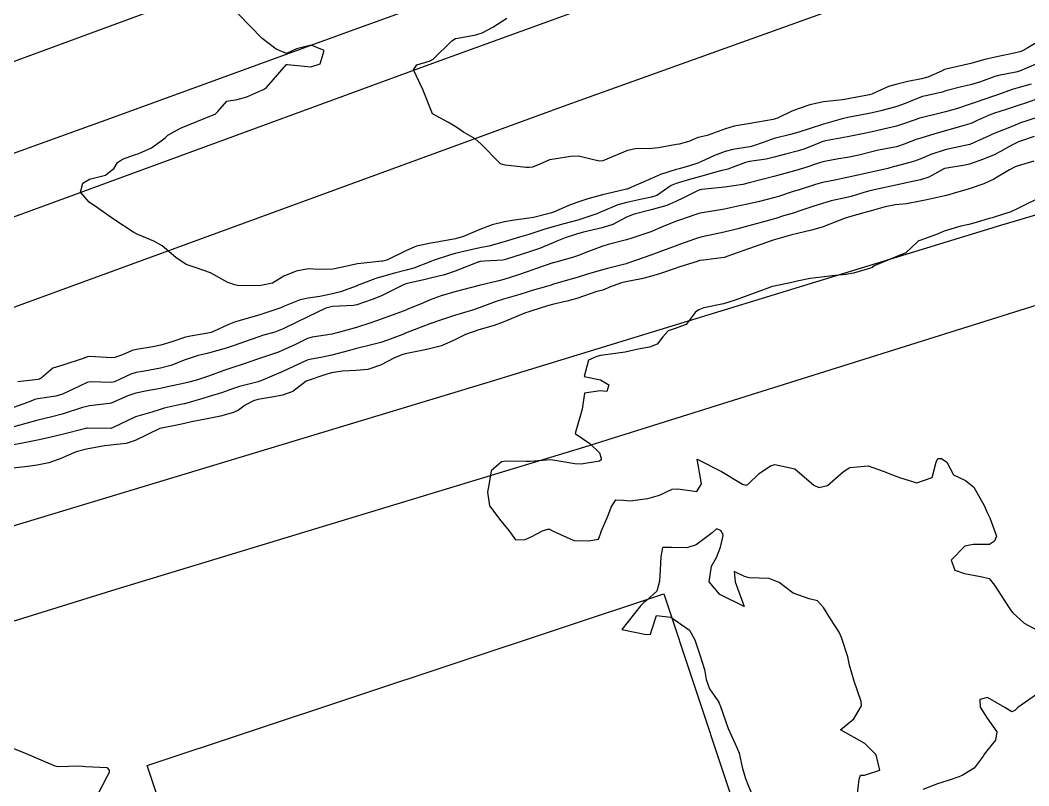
# Model space of a CAD drawing. Header units: metres. Extents: x 298520 to 308411, y 7433745 to 7450750.
# Drawn here: x 304901.4 to 304984, y 7437188.6 to 7437251.3 of the extents above; entities that cross this region are included whole.
import ezdxf

# ---------------------------------------------------------------- set-up
doc = ezdxf.new("R2010")
doc.units = ezdxf.units.M
doc.header["$LTSCALE"] = 10
for name, color, linetype in [('Curvas de Nivel 1m', 11, 'Continuous'), ('Curvas de Nivel 5m', 15, 'Continuous'), ('Edificações', 30, 'Continuous'), ('Vias Primárias', 230, 'Continuous')]:
    doc.layers.add(name, color=color, linetype=linetype)

msp = doc.modelspace()

# ---------------------------------------------------------------- linework, layer by layer
at = {"layer": 'Curvas de Nivel 1m', "flags": 128}
for points, elevation in [([(304984.552, 7437247.664), (304983.204, 7437247.107), (304982.906, 7437247.024), (304981.49, 7437246.755), (304981.197, 7437246.669), (304980.009, 7437246.243), (304979.187, 7437245.992), (304978.451, 7437245.814), (304977.179, 7437245.482), (304976.882, 7437245.398), (304975.667, 7437245.115), (304975.267, 7437245.024), (304975.172, 7437244.991), (304973.85, 7437244.449), (304973.164, 7437244.214), (304971.861, 7437243.861), (304971.158, 7437243.687), (304970.733, 7437243.599), (304969.154, 7437243.307), (304968.696, 7437243.197), (304967.148, 7437242.76), (304965.982, 7437242.395), (304965.142, 7437242.114), (304964.455, 7437241.932), (304963.136, 7437241.592), (304962.226, 7437241.274), (304961.43, 7437240.984), (304961.127, 7437240.92), (304959.747, 7437240.681), (304959.121, 7437240.517), (304958.24, 7437240.199), (304957.108, 7437239.689), (304956.865, 7437239.584), (304956.205, 7437239.349), (304955.347, 7437239.111), (304955.1, 7437239.053), (304953.817, 7437238.651), (304953.092, 7437238.318), (304951.154, 7437237.479), (304951.083, 7437237.457), (304951.046, 7437237.447), (304950.919, 7437237.412), (304949.43, 7437237.075), (304949.076, 7437236.99), (304947.862, 7437236.658), (304947.067, 7437236.392), (304946.384, 7437236.145), (304945.054, 7437235.571), (304944.993, 7437235.541), (304944.806, 7437235.482), (304943.414, 7437235.14), (304943.056, 7437235.072), (304941.68, 7437234.895), (304941.052, 7437234.785), (304940.051, 7437234.537), (304939.042, 7437234.149), (304937.706, 7437233.57), (304937.031, 7437233.395), (304935.511, 7437233.112), (304935.027, 7437233.037), (304933.845, 7437232.791), (304933.021, 7437232.43), (304931.408, 7437231.644), (304931.102, 7437231.558), (304931.011, 7437231.547), (304929.301, 7437231.375), (304929.008, 7437231.337), (304927.648, 7437231.039), (304927.001, 7437230.888), (304925.823, 7437230.885), (304925.001, 7437230.917), (304923.989, 7437230.739), (304922.992, 7437230.332), (304922.63, 7437230.104), (304922.058, 7437229.754), (304920.98, 7437229.526), (304919.192, 7437229.577), (304918.981, 7437229.608), (304918.413, 7437229.796), (304916.995, 7437230.608), (304915.816, 7437231.013), (304915.005, 7437231.292), (304914.145, 7437231.849), (304913.022, 7437232.806), (304912.36, 7437233.203), (304911.031, 7437233.731), (304910.715, 7437233.893), (304909.049, 7437234.981), (304907.737, 7437235.923), (304907.067, 7437236.374), (304906.341, 7437237.206), (304906.529, 7437237.938), (304907.086, 7437238.268), (304908.404, 7437238.603), (304909.096, 7437239.171), (304909.366, 7437239.642), (304909.777, 7437239.903), (304910.756, 7437240.246), (304911.11, 7437240.357), (304912.164, 7437240.828), (304913.128, 7437241.533), (304913.303, 7437241.686), (304913.503, 7437241.856), (304914.534, 7437242.451), (304915.141, 7437242.672), (304916.61, 7437243.28), (304917.15, 7437243.492), (304917.374, 7437243.584), (304917.574, 7437243.806), (304918.325, 7437244.639), (304919.168, 7437244.791), (304919.955, 7437244.998), (304921.18, 7437245.551), (304921.334, 7437245.614), (304921.569, 7437245.764), (304923.202, 7437247.648), (304923.284, 7437247.657), (304925.2, 7437247.446), (304925.974, 7437247.708), (304926.301, 7437248.791), (304925.218, 7437249.225), (304924.02, 7437248.927), (304923.211, 7437248.548), (304922.358, 7437248.897), (304921.223, 7437249.77), (304919.253, 7437251.79)], 723), ([(304984.718, 7437249.518), (304983.881, 7437249.013), (304983.461, 7437248.777), (304983.22, 7437248.687), (304982.759, 7437248.567), (304981.215, 7437248.239), (304980.25, 7437248.022), (304979.21, 7437247.732), (304977.419, 7437247.311), (304977.205, 7437247.281), (304977.065, 7437247.241), (304976.815, 7437247.104), (304975.699, 7437246.612), (304975.193, 7437246.487), (304974.059, 7437246.263), (304973.186, 7437246.039), (304972.494, 7437245.84), (304971.174, 7437245.25), (304971.121, 7437245.223), (304970.917, 7437245.173), (304969.456, 7437244.902), (304969.169, 7437244.842), (304968.725, 7437244.753), (304967.167, 7437244.583), (304966.035, 7437244.361), (304965.161, 7437244.06), (304964.574, 7437243.83), (304963.408, 7437243.257), (304963.216, 7437243.196), (304963.152, 7437243.18), (304963.035, 7437243.145), (304961.148, 7437242.821), (304959.855, 7437242.594), (304959.144, 7437242.382), (304957.632, 7437241.827), (304957.137, 7437241.726), (304956.825, 7437241.654), (304956.147, 7437241.35), (304955.355, 7437241.132), (304955.129, 7437241.093), (304953.658, 7437240.841), (304953.124, 7437240.772), (304951.786, 7437240.737), (304951.121, 7437240.621), (304950.272, 7437240.262), (304949.108, 7437239.761), (304948.803, 7437239.739), (304947.113, 7437240.155), (304946.448, 7437240.132), (304945.109, 7437239.914), (304944.748, 7437239.844), (304943.935, 7437239.492), (304943.337, 7437239.261), (304943.1, 7437239.218), (304942.814, 7437239.218), (304941.102, 7437239.401), (304940.717, 7437239.534), (304939.127, 7437241.164), (304938.639, 7437241.555), (304937.696, 7437242.122), (304937.142, 7437242.502), (304936.48, 7437242.913), (304935.153, 7437243.6), (304934.364, 7437245.608), (304933.601, 7437247.211), (304933.879, 7437247.613), (304934.888, 7437247.921), (304935.208, 7437248.098), (304936.728, 7437249.577), (304937.032, 7437249.766), (304937.227, 7437249.817), (304938.718, 7437250.068), (304939.233, 7437250.244), (304940.088, 7437250.693), (304941.252, 7437251.444)], 724), ([(304984.153, 7437246.045), (304983.184, 7437245.759), (304982.617, 7437245.593), (304981.173, 7437245.08), (304981.15, 7437245.073), (304981.089, 7437245.051), (304979.657, 7437244.577), (304979.166, 7437244.398), (304978.135, 7437244.058), (304977.16, 7437243.788), (304976.613, 7437243.65), (304975.155, 7437243.295), (304975.02, 7437243.255), (304974.661, 7437243.125), (304973.55, 7437242.734), (304973.148, 7437242.608), (304972.435, 7437242.439), (304971.143, 7437242.15), (304970.344, 7437241.975), (304969.138, 7437241.731), (304967.32, 7437241.402), (304967.134, 7437241.362), (304967.03, 7437241.325), (304966.776, 7437241.224), (304965.623, 7437240.737), (304965.123, 7437240.574), (304964.05, 7437240.32), (304963.115, 7437240.068), (304962.473, 7437239.909), (304961.109, 7437239.698), (304960.774, 7437239.627), (304959.892, 7437239.302), (304959.332, 7437239.076), (304959.1, 7437239.024), (304958.734, 7437238.951), (304957.094, 7437238.491), (304956.205, 7437238.236), (304955.089, 7437237.919), (304954.696, 7437237.755), (304954.151, 7437237.369), (304953.511, 7437236.941), (304953.074, 7437236.789), (304952.304, 7437236.624), (304951.067, 7437236.358), (304950.329, 7437236.152), (304949.056, 7437235.627), (304948.921, 7437235.566), (304948.598, 7437235.437), (304947.047, 7437234.917), (304945.914, 7437234.601), (304945.042, 7437234.375), (304944.355, 7437234.175), (304943.036, 7437233.738), (304942.856, 7437233.683), (304942.267, 7437233.511), (304941.029, 7437233.124), (304939.774, 7437232.794), (304939.024, 7437232.643), (304937.823, 7437232.37), (304937.019, 7437232.177), (304936.547, 7437232.055), (304935.213, 7437231.598), (304935.066, 7437231.546), (304935.012, 7437231.523), (304933.641, 7437230.976), (304933.001, 7437230.805), (304932.05, 7437230.581), (304930.992, 7437230.275), (304930.515, 7437230.13), (304929.286, 7437229.667), (304929.072, 7437229.579), (304928.982, 7437229.542), (304927.622, 7437229.038), (304926.975, 7437228.879), (304925.925, 7437228.658), (304924.971, 7437228.514), (304924.315, 7437228.381), (304922.964, 7437227.838), (304922.745, 7437227.743), (304920.956, 7437227.125), (304919.892, 7437226.842), (304918.951, 7437226.563), (304918.397, 7437226.347), (304917.237, 7437225.807), (304917.03, 7437225.721), (304916.941, 7437225.7), (304915.344, 7437225.427), (304914.935, 7437225.334), (304913.825, 7437224.956), (304912.925, 7437224.67), (304912.256, 7437224.537), (304910.92, 7437224.333), (304910.563, 7437224.248), (304909.791, 7437223.901), (304909.144, 7437223.674), (304908.91, 7437223.636), (304907.094, 7437223.745), (304906.911, 7437223.723), (304906.554, 7437223.58), (304904.904, 7437223.057), (304904.077, 7437222.792), (304903.125, 7437221.978), (304902.972, 7437221.899), (304902.891, 7437221.883), (304901.21, 7437221.683)], 722), ([(304985.133, 7437245), (304983.688, 7437244.495), (304983.166, 7437244.32), (304982.106, 7437243.979), (304981.159, 7437243.663), (304980.714, 7437243.497), (304979.739, 7437243.064), (304979.347, 7437242.872), (304979.15, 7437242.797), (304978.751, 7437242.678), (304977.144, 7437242.227), (304976.265, 7437241.986), (304975.138, 7437241.633), (304974.76, 7437241.501), (304973.764, 7437241.134), (304973.3, 7437240.969), (304973.13, 7437240.923), (304971.655, 7437240.632), (304971.123, 7437240.503), (304970.067, 7437240.233), (304969.116, 7437240.044), (304968.39, 7437239.924), (304967.11, 7437239.682), (304966.753, 7437239.579), (304965.72, 7437239.234), (304965.261, 7437239.079), (304965.101, 7437239.031), (304963.704, 7437238.646), (304963.095, 7437238.476), (304962.022, 7437238.205), (304961.09, 7437237.97), (304960.552, 7437237.831), (304959.086, 7437237.598), (304957.165, 7437237.42), (304957.084, 7437237.403), (304957.035, 7437237.389), (304956.91, 7437237.342), (304955.692, 7437236.735), (304955.069, 7437236.427), (304954.332, 7437236.099), (304953.058, 7437235.744), (304951.655, 7437235.401), (304951.05, 7437235.144), (304949.909, 7437234.557), (304949.041, 7437234.288), (304947.522, 7437233.937), (304947.036, 7437233.799), (304946.776, 7437233.722), (304946.02, 7437233.47), (304945.327, 7437233.18), (304945.029, 7437233.052), (304943.922, 7437232.593), (304943.021, 7437232.283), (304941.209, 7437231.721), (304941.014, 7437231.661), (304940.904, 7437231.641), (304939.426, 7437231.546), (304939.046, 7437231.517), (304939.012, 7437231.512), (304938.951, 7437231.49), (304937, 7437230.732), (304936.138, 7437230.447), (304934.991, 7437230.15), (304934.553, 7437230.041), (304932.984, 7437229.7), (304932.922, 7437229.682), (304932.777, 7437229.623), (304930.974, 7437228.725), (304930.216, 7437228.412), (304928.966, 7437227.98), (304928.698, 7437227.94), (304926.964, 7437227.834), (304926.418, 7437227.698), (304924.956, 7437226.995), (304924.099, 7437226.581), (304922.946, 7437226.012), (304922.254, 7437225.75), (304921.238, 7437225.466), (304920.937, 7437225.366), (304919.763, 7437224.949), (304918.926, 7437224.659), (304918.272, 7437224.447), (304916.917, 7437224.052), (304916.724, 7437224.004), (304915.983, 7437223.824), (304914.909, 7437223.472), (304913.735, 7437223.021), (304912.902, 7437222.796), (304911.583, 7437222.563), (304910.898, 7437222.443), (304910.477, 7437222.314), (304909.595, 7437221.903), (304909.117, 7437221.68), (304908.889, 7437221.631), (304907.138, 7437221.679), (304906.888, 7437221.633), (304905.748, 7437221.079), (304904.874, 7437220.671), (304904.329, 7437220.508), (304902.868, 7437220.288), (304902.62, 7437220.23), (304902.02, 7437219.993), (304900.859, 7437219.577)], 721), ([(304984.396, 7437241.752), (304983.136, 7437241.312), (304982.531, 7437241.029), (304981.646, 7437240.521), (304981.121, 7437240.26), (304980.264, 7437239.911), (304979.109, 7437239.503), (304978.761, 7437239.422), (304977.104, 7437239.146), (304977.069, 7437239.135), (304977.004, 7437239.101), (304975.771, 7437238.438), (304975.094, 7437238.217), (304974.201, 7437238.02), (304973.089, 7437237.788), (304971.319, 7437237.4), (304971.085, 7437237.349), (304970.943, 7437237.313), (304970.474, 7437237.176), (304969.415, 7437236.85), (304969.076, 7437236.761), (304967.801, 7437236.48), (304967.069, 7437236.277), (304966.276, 7437236.016), (304965.058, 7437235.612), (304964.779, 7437235.521), (304963.888, 7437235.252), (304963.251, 7437235.058), (304963.05, 7437234.997), (304962.667, 7437234.884), (304961.044, 7437234.433), (304960.15, 7437234.19), (304959.039, 7437233.922), (304957.231, 7437233.533), (304957.034, 7437233.492), (304956.918, 7437233.457), (304956.609, 7437233.344), (304955.444, 7437232.941), (304955.027, 7437232.794), (304953.989, 7437232.405), (304953.02, 7437232.05), (304951.23, 7437231.407), (304951.07, 7437231.352), (304951.012, 7437231.336), (304949.475, 7437230.956), (304949.004, 7437230.83), (304947.928, 7437230.517), (304946.994, 7437230.222), (304946.412, 7437230.045), (304944.985, 7437229.638), (304944.866, 7437229.6), (304944.483, 7437229.485), (304943.328, 7437229.148), (304942.978, 7437229.046), (304942.304, 7437228.838), (304940.972, 7437228.437), (304940.286, 7437228.221), (304938.965, 7437227.74), (304938.424, 7437227.558), (304936.958, 7437227.115), (304935.816, 7437226.73), (304934.951, 7437226.419), (304934.359, 7437226.195), (304932.943, 7437225.654), (304932.853, 7437225.621), (304931.486, 7437225.09), (304930.932, 7437224.907), (304929.941, 7437224.647), (304928.924, 7437224.394), (304928.353, 7437224.247), (304926.915, 7437223.865), (304926.781, 7437223.835), (304926.142, 7437223.708), (304925.119, 7437223.509), (304924.91, 7437223.444), (304923.729, 7437222.908), (304922.901, 7437222.533), (304921.105, 7437221.767), (304920.95, 7437221.711), (304920.892, 7437221.692), (304919.367, 7437221.304), (304918.883, 7437221.145), (304917.889, 7437220.789), (304916.873, 7437220.47), (304916.366, 7437220.322), (304914.864, 7437219.891), (304914.823, 7437219.881), (304914.656, 7437219.842), (304913.198, 7437219.518), (304912.858, 7437219.418), (304912.19, 7437219.204), (304910.852, 7437218.802), (304910.218, 7437218.527), (304908.97, 7437217.909), (304908.877, 7437217.875), (304908.843, 7437217.869), (304906.888, 7437217.884), (304906.842, 7437217.879), (304906.775, 7437217.864), (304904.837, 7437217.38), (304903.71, 7437217.096), (304902.832, 7437216.894), (304901.473, 7437216.644), (304900.828, 7437216.514)], 719), ([(304984.37, 7437239.752), (304983.108, 7437239.367), (304982.861, 7437239.269), (304982.395, 7437239.031), (304981.095, 7437238.274), (304980.275, 7437237.874), (304979.087, 7437237.476), (304977.766, 7437237.09), (304977.242, 7437236.936), (304977.08, 7437236.898), (304975.611, 7437236.578), (304975.073, 7437236.458), (304973.942, 7437236.259), (304973.068, 7437236.158), (304972.221, 7437235.997), (304971.061, 7437235.686), (304970.66, 7437235.572), (304969.291, 7437235.188), (304969.116, 7437235.125), (304969.052, 7437235.105), (304968.932, 7437235.072), (304967.044, 7437234.351), (304966.191, 7437234.079), (304965.039, 7437233.816), (304964.579, 7437233.703), (304963.033, 7437233.26), (304961.026, 7437232.567), (304960.097, 7437232.224), (304959.018, 7437231.866), (304957.329, 7437231.648), (304957.015, 7437231.597), (304956.817, 7437231.54), (304956.187, 7437231.348), (304955.311, 7437231.054), (304955.007, 7437230.945), (304953.833, 7437230.539), (304952.997, 7437230.3), (304952.266, 7437230.119), (304950.99, 7437229.856), (304950.632, 7437229.77), (304949.657, 7437229.423), (304949.189, 7437229.22), (304948.98, 7437229.167), (304948.617, 7437229.073), (304946.973, 7437228.509), (304946.162, 7437228.277), (304944.968, 7437227.999), (304944.558, 7437227.893), (304943.283, 7437227.497), (304943.055, 7437227.406), (304942.962, 7437227.375), (304942.78, 7437227.322), (304940.953, 7437226.554), (304940.211, 7437226.277), (304938.947, 7437225.922), (304937.854, 7437225.566), (304936.936, 7437225.103), (304935.899, 7437224.619), (304934.925, 7437224.375), (304934.283, 7437224.246), (304932.918, 7437223.97), (304932.646, 7437223.895), (304932.049, 7437223.633), (304930.907, 7437223.04), (304929.868, 7437222.696), (304928.902, 7437222.619), (304927.766, 7437222.551), (304926.9, 7437222.411), (304926.338, 7437222.266), (304924.893, 7437221.766), (304924.859, 7437221.754), (304924.813, 7437221.721), (304923.722, 7437220.89), (304922.876, 7437220.598), (304922.175, 7437220.448), (304920.87, 7437220.23), (304920.504, 7437220.138), (304919.817, 7437219.78), (304919.277, 7437219.368), (304918.857, 7437219.17), (304917.796, 7437218.858), (304916.852, 7437218.681), (304915.433, 7437218.416), (304914.847, 7437218.272), (304914.501, 7437218.188), (304912.843, 7437217.86), (304910.833, 7437216.868), (304910.096, 7437216.632), (304908.829, 7437216.497), (304908.298, 7437216.446), (304906.825, 7437216.182), (304905.98, 7437215.943), (304905.171, 7437215.602), (304904.815, 7437215.434), (304903.742, 7437215.038), (304902.806, 7437214.848), (304902.041, 7437214.755), (304900.802, 7437214.601)], 718), ([(304985.081, 7437236.852), (304983.829, 7437236.255), (304983.066, 7437235.871), (304982.494, 7437235.596), (304981.054, 7437235.117), (304981, 7437235.105), (304980.732, 7437235.053), (304979.459, 7437234.656), (304979.048, 7437234.558), (304978.397, 7437234.43), (304977.042, 7437234.018), (304976.399, 7437233.747), (304975.034, 7437233.245), (304974.942, 7437233.213), (304974.825, 7437233.122), (304973.913, 7437232.242), (304973.02, 7437231.885), (304971.321, 7437231.165), (304971.137, 7437231.042), (304971.01, 7437230.977), (304969.627, 7437230.56), (304969.002, 7437230.468), (304967.858, 7437230.349), (304966.998, 7437230.239), (304966.082, 7437230.143), (304964.993, 7437229.908), (304964.459, 7437229.777), (304962.986, 7437229.47), (304962.826, 7437229.422), (304962.387, 7437229.269), (304960.977, 7437228.746), (304959.922, 7437228.352), (304958.971, 7437228.074), (304957.375, 7437227.742), (304956.965, 7437227.573), (304956.816, 7437227.49), (304956.66, 7437227.343), (304955.927, 7437226.371), (304954.943, 7437226.012), (304954.455, 7437225.85), (304954.022, 7437225.369), (304953.556, 7437224.751), (304952.93, 7437224.517), (304951.98, 7437224.342), (304950.924, 7437224.121), (304950.315, 7437224.023), (304948.919, 7437223.823), (304948.606, 7437223.747), (304947.922, 7437223.445), (304947.566, 7437222.117), (304948.897, 7437221.832), (304949.593, 7437221.423), (304949.427, 7437220.882), (304948.886, 7437220.945), (304947.586, 7437220.745), (304947.395, 7437219.452), (304946.843, 7437217.46), (304948.036, 7437216.643), (304948.827, 7437215.869), (304948.971, 7437215.429), (304948.955, 7437215.294), (304948.819, 7437215.199), (304947.337, 7437214.93), (304946.815, 7437214.959), (304945.021, 7437215.276), (304944.82, 7437215.292), (304943.151, 7437215.164), (304942.818, 7437215.153), (304941.167, 7437215.176), (304940.817, 7437215.121), (304939.955, 7437214.389), (304939.81, 7437213.54), (304939.673, 7437212.652), (304939.836, 7437211.539), (304940.755, 7437210.311), (304941.403, 7437209.52), (304941.963, 7437208.74), (304942.736, 7437208.784), (304943.246, 7437208.987), (304944.175, 7437209.486), (304944.6, 7437209.627), (304944.745, 7437209.609), (304944.989, 7437209.478), (304946.735, 7437208.687), (304947.955, 7437208.661), (304948.737, 7437208.806), (304948.917, 7437209.252), (304948.973, 7437209.428), (304949.511, 7437210.673), (304949.793, 7437211.42), (304950.176, 7437212.018), (304950.779, 7437211.99), (304951.326, 7437211.95), (304952.78, 7437212.138), (304953.738, 7437212.416), (304954.788, 7437212.89), (304955.231, 7437212.913), (304956.787, 7437212.716), (304957.184, 7437213.334), (304956.823, 7437215.34), (304958.808, 7437214.348), (304960.519, 7437213.293), (304960.792, 7437213.21), (304960.978, 7437213.287), (304961.89, 7437214.191), (304962.816, 7437214.813), (304963.165, 7437214.909), (304964.813, 7437214.552), (304966.375, 7437213.224), (304966.791, 7437213.03), (304967.494, 7437213.209), (304968.805, 7437214.35), (304969.318, 7437214.674), (304970.809, 7437214.809), (304972.034, 7437214.381), (304972.802, 7437214.06), (304973.477, 7437213.817), (304974.796, 7437213.419), (304976.047, 7437213.861), (304976.383, 7437215.104), (304976.514, 7437215.407), (304976.818, 7437215.418), (304977.243, 7437215.094), (304977.799, 7437214.081), (304978.798, 7437213.594), (304979.456, 7437213.063), (304980.336, 7437211.496), (304980.529, 7437211.052), (304980.765, 7437210.547), (304981.332, 7437209.044), (304981.154, 7437208.631), (304980.736, 7437208.363), (304979.424, 7437208.375), (304978.735, 7437208.241), (304977.609, 7437207.087), (304977.907, 7437206.274), (304978.712, 7437205.994), (304980.018, 7437205.748), (304980.708, 7437205.576), (304981.164, 7437205.045), (304982, 7437203.72), (304982.466, 7437203.032), (304982.67, 7437202.77), (304983.579, 7437201.933), (304984.656, 7437201.344)], 717), ([(304969.916, 7437187.748), (304970.078, 7437189.174), (304970.192, 7437189.489), (304970.508, 7437189.502), (304971.766, 7437189.906), (304971.48, 7437191.161), (304970.542, 7437192.085), (304968.553, 7437193.19), (304969.636, 7437194.11), (304970.275, 7437195.173), (304970.243, 7437195.516), (304969.674, 7437197.179), (304969.295, 7437198.504), (304969.156, 7437199.185), (304968.646, 7437200.762), (304968.431, 7437201.193), (304967.74, 7437202.28), (304967.174, 7437203.212), (304966.681, 7437203.753), (304965.979, 7437203.932), (304964.69, 7437204.391), (304963.526, 7437205.252), (304962.706, 7437205.592), (304961.066, 7437205.644), (304960.707, 7437205.744), (304959.85, 7437206.16), (304959.941, 7437205.298), (304960.673, 7437203.29), (304958.688, 7437204.283), (304957.794, 7437205.324), (304957.983, 7437206.589), (304958.391, 7437207.315), (304958.731, 7437208.162), (304958.946, 7437209.103), (304958.902, 7437209.308), (304958.746, 7437209.508), (304958.417, 7437209.645), (304958.047, 7437209.32), (304956.733, 7437208.345), (304955.982, 7437208.096), (304954.731, 7437208.127), (304953.987, 7437208.111), (304953.859, 7437207.369), (304953.79, 7437206.291), (304953.741, 7437205.37), (304953.513, 7437204.549), (304952.679, 7437203.788), (304952.444, 7437203.616), (304952.207, 7437203.387), (304950.653, 7437201.41), (304952.647, 7437201.004), (304952.989, 7437201.035), (304953.111, 7437201.375), (304953.482, 7437202.555), (304954.663, 7437202.407), (304956.188, 7437201.345), (304956.641, 7437200.567), (304957.031, 7437199.334), (304957.421, 7437198.138), (304957.562, 7437197.326), (304957.828, 7437196.554), (304958.584, 7437195.457), (304958.655, 7437195.309), (304958.701, 7437195.189), (304959.35, 7437193.302), (304960.075, 7437191.758), (304960.266, 7437191.293), (304960.516, 7437190.14), (304960.75, 7437189.288), (304960.923, 7437188.862), (304961.56, 7437187.279)], 717), ([(304984.594, 7437196.083), (304983.073, 7437195.023), (304982.822, 7437194.784), (304982.577, 7437194.665), (304982.014, 7437195.036), (304980.591, 7437195.856), (304979.957, 7437195.688), (304979.987, 7437195.056), (304980.57, 7437194.164), (304981.351, 7437193.042), (304981.248, 7437192.341), (304980.537, 7437191.478), (304980.348, 7437191.238), (304980.237, 7437191.053), (304979.505, 7437190.073), (304978.509, 7437189.456), (304978.229, 7437189.352), (304977.434, 7437189.086), (304976.5, 7437188.781), (304975.285, 7437188.322)], 717), ([(304900.531, 7437191.809), (304901.815, 7437191.28), (304902.523, 7437190.982), (304904.238, 7437190.241), (304904.515, 7437190.189), (304906.204, 7437190.256), (304906.516, 7437190.225), (304906.783, 7437190.203), (304908.506, 7437190.11), (304908.706, 7437189.908), (304908.694, 7437189.715), (304908.497, 7437189.343), (304907.754, 7437187.921)], 718)]:
    msp.add_lwpolyline(points, dxfattribs=dict(at, elevation=elevation))
at = {"layer": 'Curvas de Nivel 5m', "elevation": 720, "flags": 128}
msp.add_lwpolyline([(304984.796, 7437243.365), (304983.734, 7437243.014), (304983.296, 7437242.874), (304983.151, 7437242.818), (304982.795, 7437242.671), (304981.142, 7437241.999), (304980.487, 7437241.708), (304979.133, 7437241.116), (304979, 7437241.072), (304977.475, 7437240.747), (304977.126, 7437240.663), (304975.953, 7437240.279), (304975.115, 7437239.938), (304974.518, 7437239.72), (304973.106, 7437239.336), (304972.952, 7437239.296), (304972.437, 7437239.15), (304971.1, 7437238.83), (304969.731, 7437238.549), (304969.095, 7437238.409), (304968.082, 7437238.195), (304967.091, 7437237.986), (304966.496, 7437237.819), (304965.084, 7437237.372), (304964.983, 7437237.342), (304964.681, 7437237.244), (304963.48, 7437236.853), (304963.075, 7437236.733), (304961.911, 7437236.437), (304961.067, 7437236.246), (304960.29, 7437236.072), (304959.06, 7437235.802), (304957.237, 7437235.518), (304957.055, 7437235.483), (304956.946, 7437235.449), (304956.637, 7437235.344), (304955.466, 7437234.939), (304955.047, 7437234.788), (304954.031, 7437234.382), (304953.039, 7437233.954), (304951.402, 7437233.404), (304951.032, 7437233.304), (304949.546, 7437232.907), (304949.026, 7437232.742), (304947.927, 7437232.352), (304947.018, 7437231.994), (304946.626, 7437231.854), (304945.264, 7437231.477), (304945.067, 7437231.425), (304945.012, 7437231.411), (304943.582, 7437230.917), (304943.001, 7437230.718), (304942.108, 7437230.402), (304940.991, 7437230.057), (304940.574, 7437229.949), (304938.983, 7437229.55), (304936.977, 7437229.035), (304935.857, 7437228.709), (304934.971, 7437228.385), (304934.417, 7437228.157), (304933.145, 7437227.618), (304933.018, 7437227.564), (304932.962, 7437227.545), (304932.828, 7437227.488), (304930.954, 7437226.797), (304930.114, 7437226.496), (304928.948, 7437226.13), (304927.365, 7437225.694), (304927.036, 7437225.604), (304926.941, 7437225.588), (304925.307, 7437225.346), (304924.936, 7437225.228), (304923.934, 7437224.724), (304922.921, 7437224.259), (304922.545, 7437224.119), (304921.5, 7437223.761), (304920.911, 7437223.549), (304919.587, 7437223.103), (304918.904, 7437222.885), (304918.089, 7437222.61), (304916.897, 7437222.169), (304915.853, 7437221.826), (304915.107, 7437221.619), (304914.889, 7437221.565), (304913.479, 7437221.259), (304912.882, 7437221.137), (304911.807, 7437220.948), (304910.876, 7437220.765), (304910.224, 7437220.545), (304908.863, 7437219.933), (304908.846, 7437219.928), (304908.714, 7437219.911), (304907.085, 7437219.703), (304906.86, 7437219.673), (304906.5, 7437219.576), (304904.854, 7437219.043), (304903.993, 7437218.828), (304902.849, 7437218.548), (304900.891, 7437218.009)], dxfattribs=at)
at = {"layer": 'Edificações'}
msp.add_lwpolyline([(304924.494, 7437152.092), (304911.799, 7437190.273), (304954.083, 7437204.333), (304966.778, 7437166.151)], close=True, dxfattribs=at)
at = {"layer": 'Vias Primárias'}
for points, elevation in [([(305225.174, 7437360.976), (305198.187, 7437349.572), (305172.804, 7437339.279), (305156.951, 7437333.291), (305129.913, 7437323.735), (305103.658, 7437314.057), (305081.249, 7437305.805), (305053.944, 7437296.116), (305022.325, 7437284.818), (304989.737, 7437272.554), (304962.279, 7437262.608), (304928.411, 7437250.373), (304909.016, 7437243.32), (304888.573, 7437235.956), (304868.981, 7437228.9), (304847.735, 7437221.224), (304835.364, 7437216.686)], 721.193), ([(304836.619, 7437211.672), (304866.074, 7437222.498), (304895.435, 7437233.199), (304934.88, 7437247.655), (304966.588, 7437259.15), (305004.732, 7437272.935), (305036.315, 7437284.622), (305058.076, 7437292.352), (305086.022, 7437302.186), (305109.327, 7437310.506), (305148.674, 7437324.973), (305179, 7437335.857), (305205.417, 7437345.549), (305225.179, 7437353.073)], 720.081), ([(305227.535, 7437341.448), (305223.805, 7437340.805), (305216.403, 7437338.938), (305202.062, 7437333.169), (305160.98, 7437318.436), (305140.254, 7437311.005), (305132.54, 7437308.943), (305114.103, 7437303.638), (305104.013, 7437300.603), (305094.497, 7437297.671), (305069.045, 7437288.847), (305034.984, 7437276.522), (304986.469, 7437258.805), (304946.142, 7437244.32), (304900.653, 7437227.689), (304865.486, 7437214.903), (304837.894, 7437204.787)], 722.201), ([(304833.923, 7437223.358), (304869.256, 7437236.452), (304884.818, 7437241.99), (304913.04, 7437252.373), (304951.707, 7437266.357), (304974.41, 7437274.54), (304998.503, 7437283.177), (305009.879, 7437287.944), (305033.93, 7437296.428), (305057.236, 7437304.567), (305077.428, 7437311.662), (305098.927, 7437319.614)], 719.903)]:
    msp.add_lwpolyline(points, dxfattribs=dict(at, elevation=elevation))
msp.add_lwpolyline([(305004.79, 7437301.616), (305008.805, 7437289.774), (305016.098, 7437262.459, -0.058358), (305017.614, 7437252.029, -0.020465), (305017.552, 7437247.324, -0.248385), (305016.995, 7437246.396), (305005.585, 7437241.55), (304981.648, 7437234.483), (304939.6, 7437221.585), (304869.206, 7437200.318), (304840.211, 7437191.052)], format="xyb", dxfattribs=at)
at = {"layer": 'Vias Primárias', "elevation": 718.214}
msp.add_lwpolyline([(304840.642, 7437183.695), (304860.229, 7437189.495), (304879.465, 7437195.474), (304909.277, 7437204.713), (304947.625, 7437216.361), (304988.384, 7437229.165), (305003.682, 7437233.699, -0.121203), (305013.166, 7437234.144, -0.194175), (305020.306, 7437229.487), (305032.086, 7437196.645), (305036.683, 7437183.062)], format="xyb", dxfattribs=at)

doc.saveas('drawing.dxf')
